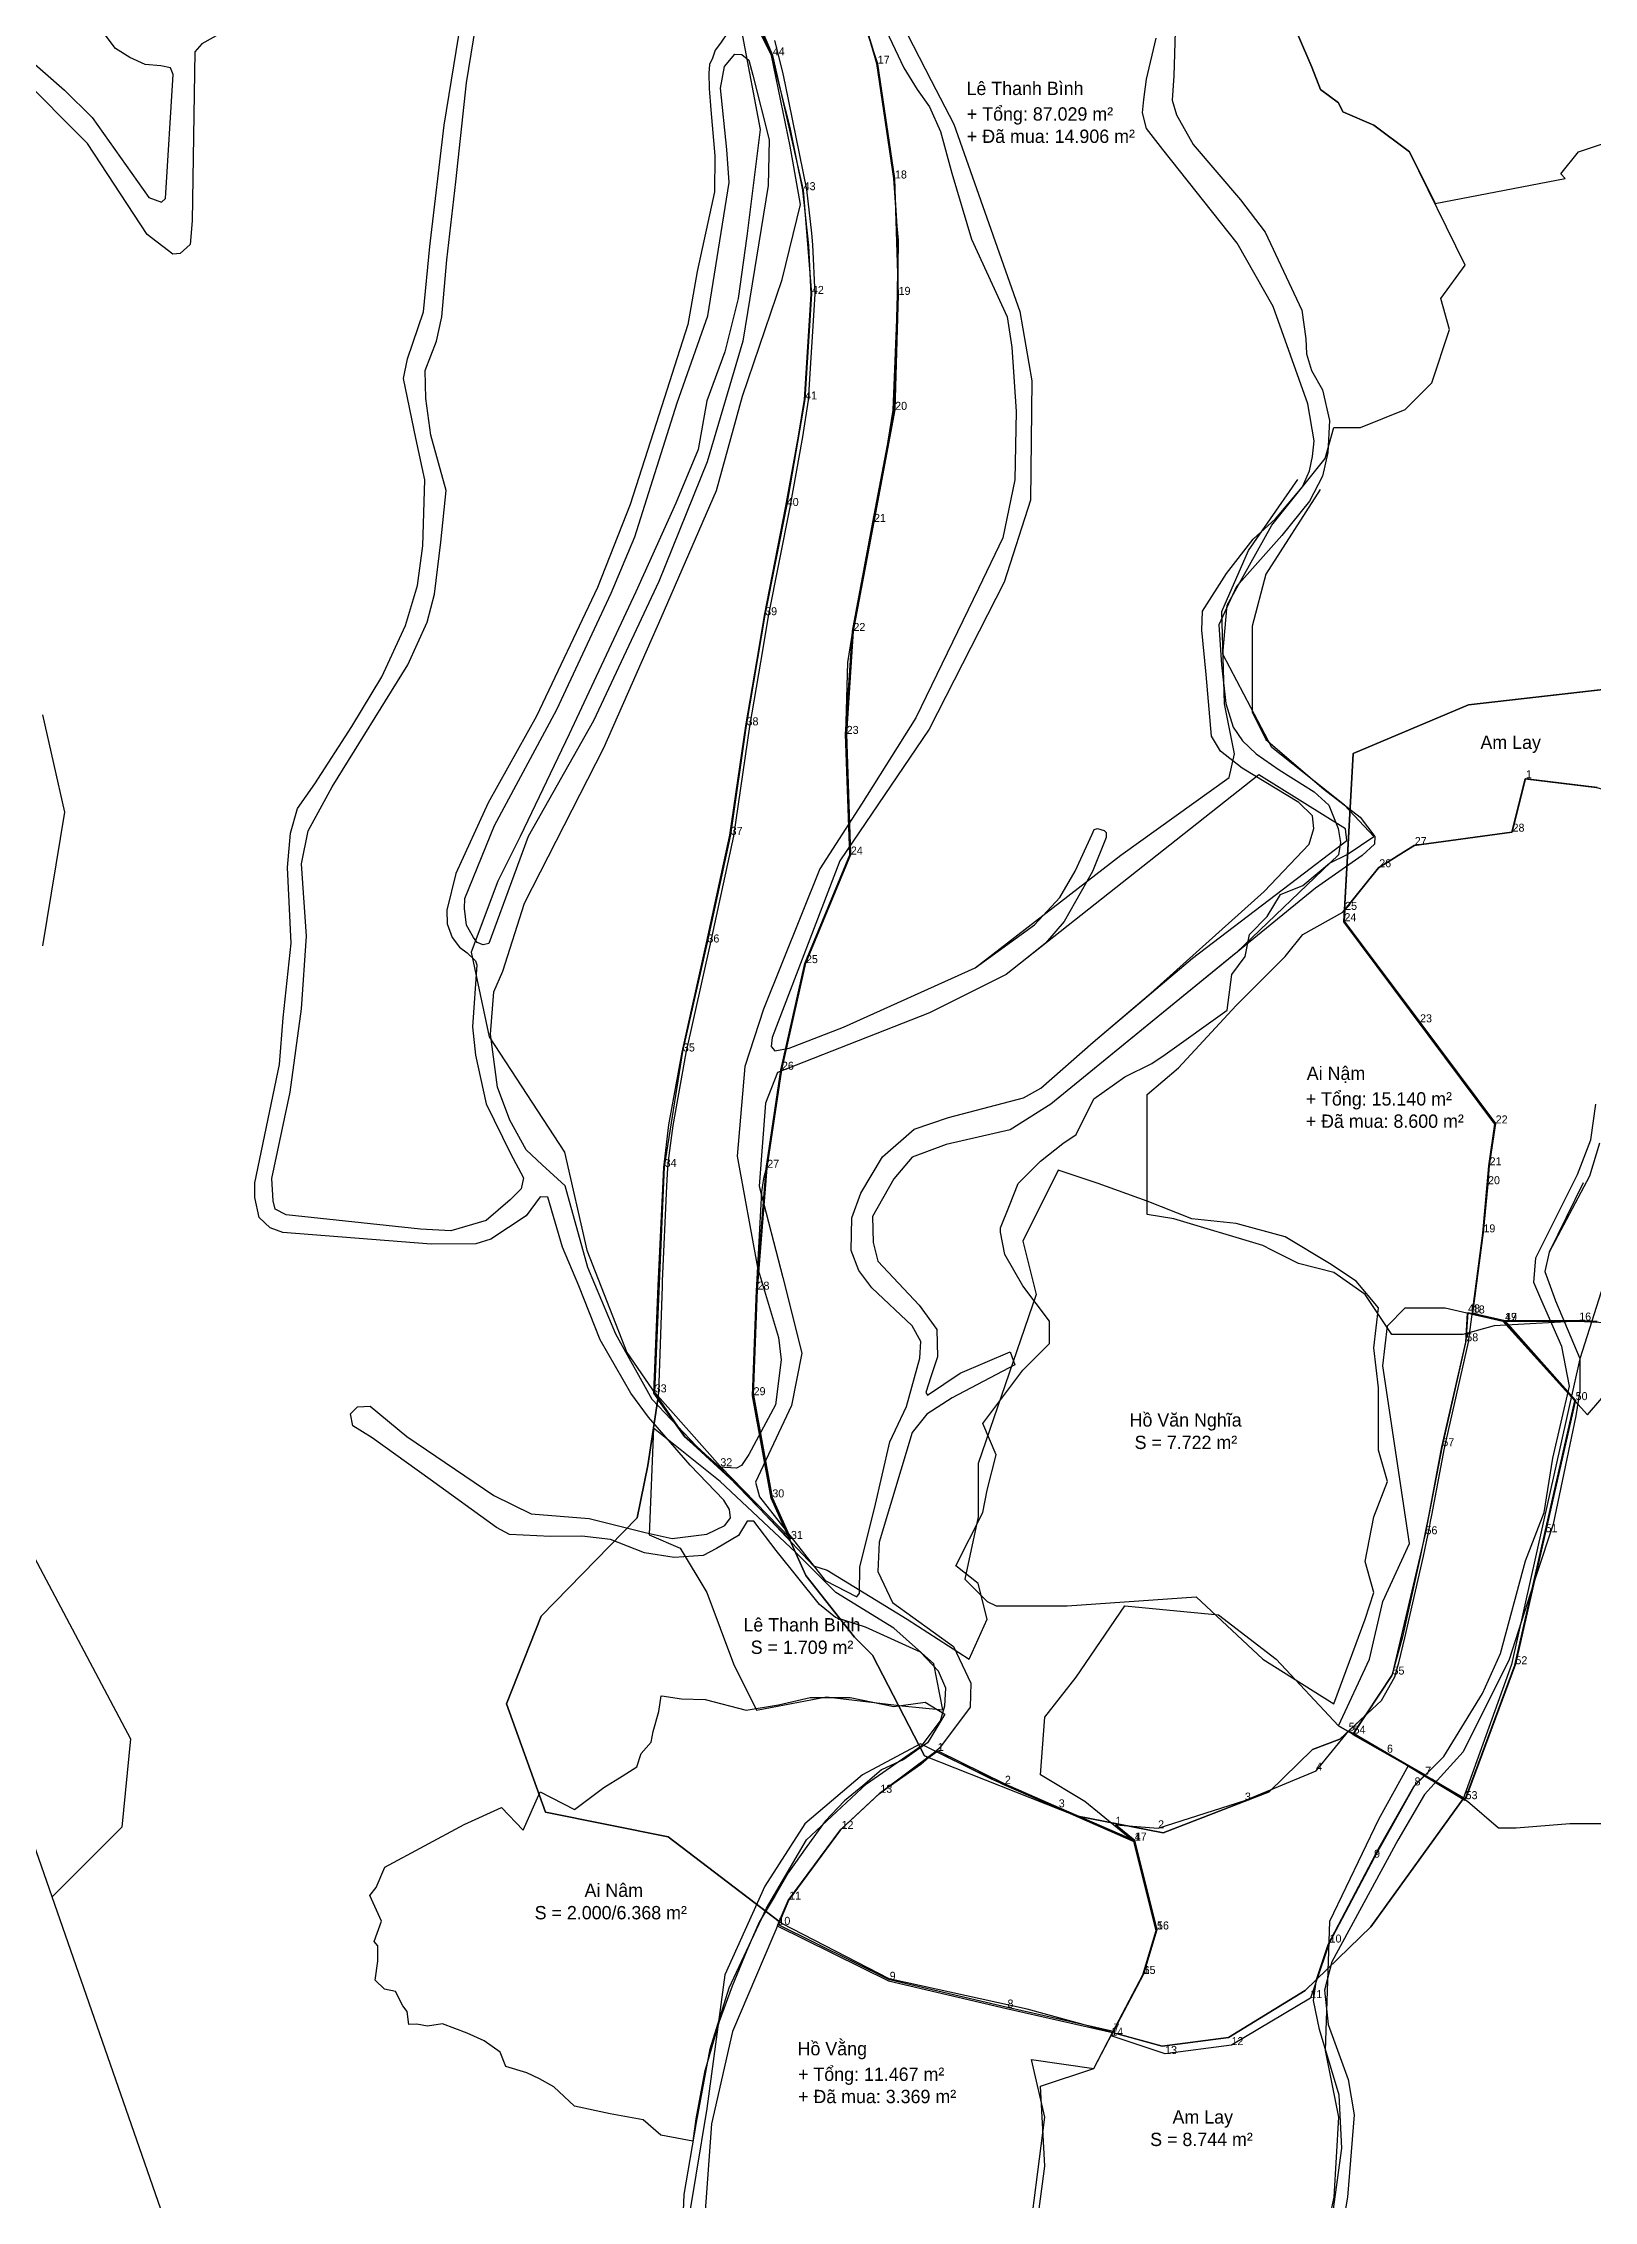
# Model space of a CAD drawing. Extents: x 552101 to 560756, y 1825061 to 1833835.
# Drawn here: x 554044.4 to 554393.3, y 1827997.9 to 1828483.4 of the extents above; entities that cross this region are included whole.
import ezdxf

# ---------------------------------------------------------------- set-up
doc = ezdxf.new("R2010")
doc.units = 0
for name, color, linetype in [('07', 7, 'Continuous'), ('2', 7, 'Continuous'), ('5', 7, 'Continuous'), ('bien 10.3.24 hc  theo rai thua', 7, 'Continuous'), ('DUONG DAT', 7, 'Continuous'), ('Level 10', 7, 'Continuous'), ('Level 12', 7, 'Continuous'), ('Level 7', 7, 'Continuous'), ('nha', 7, 'Continuous'), ('Xin bien rung', 7, 'Continuous')]:
    doc.layers.add(name, color=color, linetype=linetype)

# ---------------------------------------------------------------- blocks, each defined once
blk = doc.blocks.new('đường đất')
at = {"layer": 'DUONG DAT'}
for points in [[(140763.88, 464309.56), (140763.98, 464311.9), (140764.67, 464316.02), (140765.46, 464320.23), (140766.54, 464323.72), (140768.67, 464328.27), (140770.97, 464332.17), (140774.38, 464335.37), (140777.57, 464337.58), (140778.62, 464338.96), (140778.86, 464339.82), (140778.91, 464340.83), (140778.5, 464341.8), (140777.47, 464342.88), (140774.34, 464344.32), (140772.61, 464344.87), (140771.71, 464345.61), (140769.22, 464348.7), (140767.96, 464350.36), (140767.57, 464350.37), (140767.07, 464349.54), (140765.83, 464348.8), (140765.06, 464348.4), (140763.4, 464348.3), (140761.71, 464348.56), (140759.76, 464349.32), (140758.12, 464349.51), (140756.33, 464349.49), (140754, 464349.6), (140753.26, 464350), (140749.46, 464352.74), (140746.15, 464355.13), (140745.04, 464355.82), (140744.91, 464356.5), (140745.31, 464356.9), (140746.03, 464356.94), (140748.14, 464355.21), (140753.1, 464351.84), (140755.23, 464350.78), (140758.55, 464350.52), (140761.75, 464349.72), (140763.29, 464349.38), (140765.26, 464349.63), (140766.29, 464350.12), (140766.62, 464350.56), (140766.57, 464351.03), (140766.24, 464351.56), (140764.31, 464353.57), (140761.94, 464356.31), (140760.93, 464357.67), (140759.17, 464360.72), (140757.96, 464363.81), (140757.03, 464366.02), (140756.18, 464368.88), (140755.75, 464368.89), (140754.95, 464367.8), (140752.93, 464366.47), (140752.08, 464366.21), (140749.52, 464366.19), (140741.06, 464366.85), (140740.33, 464367.13), (140739.69, 464367.72), (140739.46, 464368.85), (140739.46, 464369.7), (140740.86, 464376.46), (140741.07, 464379.11), (140741.53, 464383.39), (140741.32, 464387.7), (140741.49, 464389.67), (140741.88, 464391.08), (140742.88, 464392.49), (140745, 464395.76), (140746.7, 464398.6), (140748.06, 464401.52), (140748.74, 464403.82), (140749.05, 464406.08), (140749.16, 464409.85), (140748.64, 464412.22), (140747.95, 464415.63), (140748.18, 464416.75), (140749.08, 464419.44), (140749.45, 464423.17), (140750.26, 464430.1), (140751.24, 464436.06)], [(140737.89, 464435.56), (140736.42, 464434.74), (140736.03, 464434.29), (140735.88, 464424.64), (140735.75, 464423.29), (140735.19, 464422.77), (140734.76, 464422.74), (140733.31, 464423.85), (140729.89, 464429.05), (140725.93, 464433.04)], [(140725.17, 464435.1), (140728.58, 464432.1), (140730.17, 464430.55), (140733.4, 464425.98), (140734.13, 464425.71), (140734.35, 464425.91), (140734.78, 464432.99), (140734.64, 464433.38), (140734.08, 464433.49), (140733.18, 464433.57), (140732.31, 464433.97), (140731.5, 464434.48), (140730.33, 464436.03)], [(140763.88, 464309.56), (140763.98, 464311.9), (140764.67, 464316.02), (140765.46, 464320.23), (140766.54, 464323.72), (140768.67, 464328.27), (140770.97, 464332.17), (140774.38, 464335.37), (140777.57, 464337.58), (140778.62, 464338.96), (140778.86, 464339.82), (140778.91, 464340.83), (140778.5, 464341.8), (140777.47, 464342.88), (140774.34, 464344.32), (140772.61, 464344.87), (140771.71, 464345.61), (140769.22, 464348.7), (140767.96, 464350.36), (140767.57, 464350.37), (140767.07, 464349.54), (140765.83, 464348.8), (140765.06, 464348.4), (140763.4, 464348.3), (140761.71, 464348.56), (140759.76, 464349.32), (140758.12, 464349.51), (140756.33, 464349.49), (140754, 464349.6), (140753.26, 464350), (140749.46, 464352.74), (140746.15, 464355.13), (140745.04, 464355.82), (140744.91, 464356.5), (140745.31, 464356.9), (140746.03, 464356.94), (140748.14, 464355.21), (140753.1, 464351.84), (140755.23, 464350.78), (140758.55, 464350.52), (140761.75, 464349.72), (140763.29, 464349.38), (140765.26, 464349.63), (140766.29, 464350.12), (140766.62, 464350.56), (140766.57, 464351.03), (140766.24, 464351.56), (140764.31, 464353.57), (140761.94, 464356.31), (140760.93, 464357.67), (140759.17, 464360.72), (140757.96, 464363.81), (140757.03, 464366.02), (140756.18, 464368.88), (140755.75, 464368.89), (140754.95, 464367.8), (140752.93, 464366.47), (140752.08, 464366.21), (140749.52, 464366.19), (140741.06, 464366.85), (140740.33, 464367.13), (140739.69, 464367.72), (140739.46, 464368.85), (140739.46, 464369.7), (140740.86, 464376.46), (140741.07, 464379.11), (140741.53, 464383.39), (140741.32, 464387.7), (140741.49, 464389.67), (140741.88, 464391.08), (140742.88, 464392.49), (140745, 464395.76), (140746.7, 464398.6), (140748.06, 464401.52), (140748.74, 464403.82), (140749.05, 464406.08), (140749.16, 464409.85), (140748.64, 464412.22), (140747.95, 464415.63), (140748.18, 464416.75), (140749.08, 464419.44), (140749.45, 464423.17), (140750.26, 464430.1), (140751.24, 464436.06)], [(140737.89, 464435.56), (140736.42, 464434.74), (140736.03, 464434.29), (140735.88, 464424.64), (140735.75, 464423.29), (140735.19, 464422.77), (140734.76, 464422.74), (140733.31, 464423.85), (140729.89, 464429.05), (140725.93, 464433.04)], [(140725.17, 464435.1), (140728.58, 464432.1), (140730.17, 464430.55), (140733.4, 464425.98), (140734.13, 464425.71), (140734.35, 464425.91), (140734.78, 464432.99), (140734.64, 464433.38), (140734.08, 464433.49), (140733.18, 464433.57), (140732.31, 464433.97), (140731.5, 464434.48), (140730.33, 464436.03)], [(140792.02, 464435.46), (140791.95, 464432.93), (140791.85, 464431.53), (140792.1, 464430.7), (140793.05, 464429), (140795.75, 464425.84), (140797.15, 464424), (140799.25, 464419.54), (140799.49, 464417.9), (140799.51, 464417.05), (140799.81, 464416.09), (140800.43, 464414.99), (140800.84, 464413.24), (140800.74, 464411.4), (140800.43, 464410.05), (140799.69, 464408.62), (140798.11, 464406.67), (140795.52, 464403.75), (140794.52, 464401.57), (140794.66, 464399.27), (140794.91, 464397.07), (140795.34, 464395.72), (140795.87, 464394.93), (140796.65, 464394.19), (140797.96, 464393.28), (140799.95, 464392.03), (140800.8, 464391.27), (140801.32, 464389.94), (140801.46, 464389.13), (140801.34, 464388.42), (140795.5, 464382.83), (140784.91, 464374.19), (140782.6, 464372.72), (140778.93, 464371.89), (140776.99, 464371.15), (140775.94, 464369.92), (140774.74, 464367.77), (140774.76, 464366.29), (140775.04, 464365.21), (140777.4, 464362.71), (140778.4, 464361.31), (140778.44, 464359.75), (140778.07, 464358.61), (140777.77, 464357.71), (140777.88, 464357.56), (140779.74, 464358.82), (140782.6, 464360.03), (140782.86, 464359.3), (140779.29, 464357.41), (140777.83, 464356.48), (140776.99, 464355.44), (140775.11, 464349.17), (140775.03, 464347.49), (140775.88, 464345.73), (140779.36, 464343.2), (140780.34, 464341.12), (140780.3, 464339.75), (140778.56, 464337.41), (140777.49, 464336.47), (140775.12, 464334.8), (140772.9, 464332.73), (140769.91, 464328.69), (140766.73, 464321.21), (140765.54, 464315.95), (140764.99, 464308.35)], [(140800.76, 464308.84), (140801.54, 464314.55), (140801.38, 464317.58), (140800.27, 464321.33), (140799.92, 464322.99), (140800.09, 464324.19), (140800.76, 464326.18), (140803.67, 464331.73), (140805.65, 464335.22), (140807.36, 464336.93), (140809.58, 464340.53), (140810.6, 464342.81), (140812.02, 464348.1), (140813.09, 464350.86), (140813.58, 464353.96), (140814.54, 464358.08), (140814.1, 464360.35), (140812.91, 464363.06), (140812.51, 464364), (140812.61, 464365.4), (140814.99, 464370.17), (140815.76, 464372.15), (140816.05, 464374.19)], [(140790.63, 464380.52), (140797.11, 464386.34), (140799.67, 464389.03), (140799.93, 464389.93), (140799.86, 464390.66), (140799.09, 464391.42), (140795.84, 464393.38), (140794.61, 464394.34), (140794.09, 464395.21), (140793.78, 464398.73), (140793.54, 464401.26), (140793.57, 464402.34), (140794.95, 464404.5), (140796.48, 464406.46), (140797.74, 464407.61), (140799.29, 464409.45), (140799.7, 464410.36), (140799.87, 464411.17), (140799.95, 464412.08), (140799.59, 464414.19), (140797.61, 464419.74), (140795.55, 464423.37), (140791.31, 464428.71), (140790.39, 464429.91), (140790.16, 464430.8), (140790.23, 464431.57), (140790.38, 464432.73), (140790.93, 464435.08)], [(140775.7, 464437.3), (140778.08, 464432.65), (140779.38, 464430.16), (140783.14, 464419.47), (140783.83, 464415.51), (140783.75, 464408.68), (140782.26, 464404.01), (140777.96, 464395.61), (140772.86, 464388.09), (140769, 464378), (140768.95, 464377.47), (140769.15, 464377.24), (140769.98, 464377.39), (140773.08, 464378.58), (140780.6, 464381.97), (140783.98, 464384.43), (140785.44, 464385.99), (140786.31, 464387.49), (140787.28, 464389.6), (140787.39, 464389.88), (140787.58, 464389.93), (140787.96, 464389.81), (140788.08, 464389.7), (140788.07, 464389.42), (140787.3, 464387.47), (140785.67, 464384.61), (140784.61, 464383.38), (140783.54, 464382.53), (140782.36, 464381.6), (140777.99, 464379.41), (140769.3, 464375.99), (140768.62, 464374.25), (140768.25, 464369.51), (140769.6, 464364.29), (140770.7, 464359.96), (140770.1, 464356.97), (140768.05, 464352.6), (140768.28, 464351.76), (140772.03, 464346.98), (140773.83, 464346.05), (140773.98, 464346.25), (140774.01, 464347.75), (140774.84, 464351.09), (140775.73, 464354.89), (140776.67, 464356.92), (140777.43, 464359.68), (140777.49, 464360.62), (140777, 464361.52), (140774.69, 464363.69), (140773.95, 464364.69), (140773.51, 464365.82), (140773.55, 464367.7), (140774.06, 464369.11), (140775.31, 464371.17), (140777.11, 464372.76), (140779.08, 464373.43), (140783.35, 464374.54), (140784.35, 464375.1), (140787.34, 464377.72), (140787.34, 464377.72), (140790.63, 464380.52)], [(140775.7, 464437.3), (140778.08, 464432.65), (140779.38, 464430.16), (140783.14, 464419.47), (140783.83, 464415.51), (140783.75, 464408.68), (140782.26, 464404.01), (140777.96, 464395.61), (140772.86, 464388.09), (140769, 464378), (140768.95, 464377.47), (140769.15, 464377.24), (140769.98, 464377.39), (140773.08, 464378.58), (140780.6, 464381.97), (140788.91, 464388.41), (140795.1, 464392.84), (140795.4, 464394.2), (140794.84, 464397.06), (140794.68, 464402.32), (140796.21, 464405.81), (140799.02, 464409.86)], [(140774.69, 464437.24), (140776.52, 464433.38), (140777.29, 464432.14), (140777.99, 464431.15), (140778.61, 464429.75), (140779.26, 464427.37), (140780.38, 464423.6), (140782.43, 464419.16), (140782.69, 464417.42), (140782.93, 464413.74), (140782.86, 464409.85), (140782.17, 464406.54), (140780.78, 464403.64), (140777.2, 464396.25), (140774.1, 464391.32), (140771.73, 464387.63), (140768.51, 464379.62), (140767.43, 464376.33), (140767.01, 464371.22), (140768.16, 464364.85), (140769.36, 464360.85), (140769.51, 464359.58), (140769.2, 464357.02), (140767.66, 464354.18), (140767.24, 464353.55), (140766.96, 464353.4), (140765.97, 464353.46), (140764.67, 464354.66), (140762.14, 464357.32), (140760.07, 464361.05), (140758.47, 464364.85), (140757.18, 464369.53), (140755.87, 464370.72), (140754.95, 464371.58), (140754.02, 464373.28), (140753.31, 464375.16), (140752.92, 464378.19), (140753.1, 464380.6), (140753.61, 464381.79), (140754.86, 464385.67), (140759.38, 464394.54), (140762.66, 464401.96), (140765.82, 464409.23), (140767.31, 464414.62), (140769.57, 464421.29), (140770.62, 464425.57), (140770.02, 464428.9), (140768.97, 464434.09), (140767.13, 464437.77)], [(140774.69, 464437.24), (140776.52, 464433.38), (140777.29, 464432.14), (140777.99, 464431.15), (140778.61, 464429.75), (140779.26, 464427.37), (140780.38, 464423.6), (140782.43, 464419.16), (140782.69, 464417.42), (140782.93, 464413.74), (140782.86, 464409.85), (140782.17, 464406.54), (140780.78, 464403.64), (140777.2, 464396.25), (140774.1, 464391.32), (140771.73, 464387.63), (140768.51, 464379.62), (140767.43, 464376.33), (140767.01, 464371.22), (140768.16, 464364.85), (140769.36, 464360.85), (140769.51, 464359.58), (140769.2, 464357.02), (140767.66, 464354.18), (140767.24, 464353.55), (140766.96, 464353.4), (140765.97, 464353.46), (140764.67, 464354.66), (140762.14, 464357.32), (140760.07, 464361.05), (140758.47, 464364.85), (140757.18, 464369.53), (140755.87, 464370.72), (140754.95, 464371.58), (140754.02, 464373.28), (140753.31, 464375.16), (140752.92, 464378.19), (140753.1, 464380.6), (140753.61, 464381.79), (140754.86, 464385.67), (140759.38, 464394.54), (140762.66, 464401.96), (140765.82, 464409.23), (140767.31, 464414.62), (140769.57, 464421.29), (140770.62, 464425.57), (140770.02, 464428.9), (140768.97, 464434.09), (140767.13, 464437.77)], [(140766.49, 464435.44), (140766.04, 464434.78), (140765.75, 464434.38), (140765.59, 464433.93), (140765.43, 464433.57), (140765.39, 464433.07), (140765.41, 464432.19), (140765.5, 464430.98), (140765.72, 464428.35), (140765.7, 464426.3), (140764.71, 464421.74), (140764.19, 464418.72), (140762.38, 464413.07), (140760.89, 464408.44), (140759.02, 464403.7), (140755.54, 464396.35), (140752.77, 464391.4), (140750.94, 464387.36), (140750.42, 464385.26), (140750.42, 464385.26), (140750.44, 464384.48), (140750.73, 464383.7), (140751.14, 464383.15), (140751.58, 464382.83), (140752.05, 464382.38), (140752.13, 464382.14), (140751.88, 464378.6), (140752.06, 464376.98), (140752.67, 464374.21), (140754.06, 464371.36), (140754.79, 464369.97), (140754.67, 464369.34), (140754.04, 464368.72), (140752.66, 464367.54), (140750.64, 464366.95), (140748.92, 464367.05), (140741.24, 464367.86), (140740.62, 464368.19), (140740.49, 464368.66), (140740.43, 464369.94), (140741.47, 464374.88), (140742.11, 464379.63), (140742.4, 464383.78), (140742.11, 464387.91), (140742.5, 464389.8), (140743.87, 464392.32), (140748.19, 464399.28), (140749.3, 464401.71), (140749.71, 464403.31), (140750.08, 464406.29), (140750.38, 464409.24), (140749.5, 464412.39), (140749.21, 464414.49), (140749.19, 464416.1), (140749.83, 464417.76), (140750.14, 464419.16), (140750.42, 464422.41), (140750.93, 464426.86), (140751.54, 464432.53), (140752.21, 464436.61)], [(140766.49, 464435.44), (140766.04, 464434.78), (140765.75, 464434.38), (140765.59, 464433.93), (140765.43, 464433.57), (140765.39, 464433.07), (140765.41, 464432.19), (140765.5, 464430.98), (140765.72, 464428.35), (140765.7, 464426.3), (140764.71, 464421.74), (140764.19, 464418.72), (140762.38, 464413.07), (140760.89, 464408.44), (140759.02, 464403.7), (140755.54, 464396.35), (140752.77, 464391.4), (140750.94, 464387.36), (140750.42, 464385.26), (140750.42, 464385.26), (140750.44, 464384.48), (140750.73, 464383.7), (140751.14, 464383.15), (140751.58, 464382.83), (140752.05, 464382.38), (140752.13, 464382.14), (140751.88, 464378.6), (140752.06, 464376.98), (140752.67, 464374.21), (140754.06, 464371.36), (140754.79, 464369.97), (140754.67, 464369.34), (140754.04, 464368.72), (140752.66, 464367.54), (140750.64, 464366.95), (140748.92, 464367.05), (140741.24, 464367.86), (140740.62, 464368.19), (140740.49, 464368.66), (140740.43, 464369.94), (140741.47, 464374.88), (140742.11, 464379.63), (140742.4, 464383.78), (140742.11, 464387.91), (140742.5, 464389.8), (140743.87, 464392.32), (140748.19, 464399.28), (140749.3, 464401.71), (140749.71, 464403.31), (140750.08, 464406.29), (140750.38, 464409.24), (140749.5, 464412.39), (140749.21, 464414.49), (140749.19, 464416.1), (140749.83, 464417.76), (140750.14, 464419.16), (140750.42, 464422.41), (140750.93, 464426.86), (140751.54, 464432.53), (140752.21, 464436.61)], [(140800.3, 464409.3), (140797.19, 464404.45), (140796.42, 464401.49), (140796.42, 464396.6), (140797.19, 464395.01), (140800.51, 464392.17), (140802.58, 464390.58), (140803.43, 464389.47), (140803.4, 464389.03), (140802.7, 464388.38), (140800.04, 464386.53), (140784.91, 464374.19), (140782.6, 464372.72), (140778.93, 464371.89), (140776.99, 464371.15), (140775.94, 464369.92), (140774.74, 464367.77), (140774.76, 464366.29), (140775.04, 464365.21), (140777.4, 464362.71), (140778.4, 464361.31), (140778.44, 464359.75), (140778.07, 464358.61), (140777.77, 464357.71), (140777.88, 464357.56), (140779.74, 464358.82), (140782.6, 464360.03), (140782.86, 464359.3), (140779.29, 464357.41), (140777.83, 464356.48), (140776.99, 464355.44), (140775.11, 464349.17), (140775.03, 464347.49), (140775.88, 464345.73), (140779.36, 464343.2), (140780.34, 464341.12), (140780.3, 464339.75), (140778.56, 464337.41), (140777.49, 464336.47), (140775.12, 464334.8), (140772.9, 464332.73), (140769.91, 464328.69), (140766.73, 464321.21), (140765.54, 464315.95), (140764.99, 464308.35)], [(140800.76, 464308.84), (140801.54, 464314.55), (140801.38, 464317.58), (140800.27, 464321.33), (140799.92, 464322.99), (140800.09, 464324.19), (140800.76, 464326.18), (140803.67, 464331.73), (140805.65, 464335.22), (140807.36, 464336.93), (140809.58, 464340.53), (140810.6, 464342.81), (140812.02, 464348.1), (140813.09, 464350.86), (140813.58, 464353.96), (140814.54, 464358.08), (140814.1, 464360.35), (140812.91, 464363.06), (140812.51, 464364), (140812.61, 464365.4), (140814.99, 464370.17)], [(140816.25, 464371.96), (140815.68, 464370.07), (140813.38, 464365.73), (140813.13, 464364.63), (140813.75, 464362.95), (140815.13, 464359.65), (140815.13, 464357.81), (140814.91, 464356.38), (140813.6, 464350.2), (140812.65, 464347.32), (140811.09, 464342.47), (140808.47, 464337.2), (140806.26, 464334.75), (140804.74, 464332.14), (140800.97, 464325.2), (140800.54, 464323.58), (140800.75, 464321.62), (140801.9, 464318.47), (140802.25, 464316.45), (140801.87, 464311.75), (140800.73, 464305.27)], [(140815.33, 464369.7), (140813.38, 464365.73), (140813.13, 464364.63), (140813.75, 464362.95), (140815.13, 464359.65), (140815.13, 464357.81), (140814.91, 464356.38), (140813.6, 464350.2), (140812.65, 464347.32), (140811.09, 464342.47), (140808.47, 464337.2), (140806.26, 464334.75), (140804.74, 464332.14), (140800.97, 464325.2), (140800.54, 464323.58), (140800.75, 464321.62), (140801.9, 464318.47), (140802.25, 464316.45), (140801.87, 464311.75), (140800.73, 464305.27)]]:
    blk.add_lwpolyline(points, dxfattribs=at)
for points in [[(140751.45, 464385.93), (140753.15, 464390.11), (140756.7, 464396.73), (140759.8, 464403.38), (140761.15, 464406.59), (140763.57, 464414.25), (140765.32, 464419.22), (140766.54, 464426.83), (140766.42, 464428.72), (140766.04, 464432.22), (140766.28, 464433.46), (140766.86, 464434.16), (140767.26, 464434.14), (140767.66, 464433.82), (140767.9, 464432.96), (140768.83, 464429.26), (140768.77, 464426.65), (140767.33, 464417.77), (140765.28, 464410.88), (140762.52, 464404.03), (140758.8, 464396.08), (140755.07, 464389.47), (140753.77, 464385.95), (140752.81, 464383.36), (140752.5, 464383.29), (140752.16, 464383.41), (140751.95, 464383.71), (140751.55, 464384.41), (140751.43, 464385.37)], [(140751.45, 464385.93), (140753.15, 464390.11), (140756.7, 464396.73), (140759.8, 464403.38), (140761.15, 464406.59), (140763.57, 464414.25), (140765.32, 464419.22), (140766.54, 464426.83), (140766.42, 464428.72), (140766.04, 464432.22), (140766.28, 464433.46), (140766.86, 464434.16), (140767.26, 464434.14), (140767.66, 464433.82), (140767.9, 464432.96), (140768.83, 464429.26), (140768.77, 464426.65), (140767.33, 464417.77), (140765.28, 464410.88), (140762.52, 464404.03), (140758.8, 464396.08), (140755.07, 464389.47), (140753.77, 464385.95), (140752.81, 464383.36), (140752.5, 464383.29), (140752.16, 464383.41), (140751.95, 464383.71), (140751.55, 464384.41), (140751.43, 464385.37)], [(140796.79, 464392.99), (140783.54, 464382.53), (140782.36, 464381.6), (140777.99, 464379.41), (140769.3, 464375.99), (140768.62, 464374.25), (140768.25, 464369.51), (140769.6, 464364.29), (140770.7, 464359.96), (140770.1, 464356.97), (140768.05, 464352.6), (140768.28, 464351.76), (140772.03, 464346.98), (140773.83, 464346.05), (140773.98, 464346.25), (140774.01, 464347.75), (140774.84, 464351.09), (140775.73, 464354.89), (140776.67, 464356.92), (140777.43, 464359.68), (140777.49, 464360.62), (140777, 464361.52), (140774.69, 464363.69), (140773.95, 464364.69), (140773.51, 464365.82), (140773.55, 464367.7), (140774.06, 464369.11), (140775.31, 464371.17), (140777.11, 464372.76), (140779.08, 464373.43), (140783.35, 464374.54), (140784.35, 464375.1), (140787.34, 464377.72), (140787.34, 464377.72), (140793, 464382.53), (140799.73, 464387.65), (140801.82, 464389.25), (140801.74, 464389.92)]]:
    blk.add_lwpolyline(points, close=True, dxfattribs=at)

msp = doc.modelspace()

# ---------------------------------------------------------------- linework, layer by layer
at = {"layer": '07'}
for points in [[(554201.75, 1828485.01), (554205.75, 1828464), (554202.75, 1828439.98), (554200.74, 1828425.97), (554197.74, 1828413.97), (554193.74, 1828402.96), (554191.74, 1828391.96), (554186.74, 1828379.95), (554177.73, 1828359.94), (554162.72, 1828327.92), (554151.72, 1828304.91), (554146.71, 1828294.9), (554140.71, 1828278.89), (554144.71, 1828259.88), (554161.72, 1828233.87), (554166.73, 1828211.85), (554175.73, 1828188.84), (554188.74, 1828169.83), (554200.74, 1828158.82), (554217.75, 1828140.81), (554220.76, 1828139.81), (554238.77, 1828128.81), (554252.77, 1828119.8), (554256.78, 1828128.81), (554254.77, 1828136.81), (554249.77, 1828140.81), (554255.78, 1828152.82), (554256.78, 1828157.82), (554258.78, 1828165.83), (554255.78, 1828172.83), (554264.78, 1828184.84), (554270.78, 1828190.84), (554270.78, 1828195.85), (554264.78, 1828203.85), (554260.78, 1828210.85), (554259.78, 1828215.86), (554259.78, 1828216.86), (554261.78, 1828221.86), (554263.78, 1828226.86), (554268.78, 1828231.87), (554268.78, 1828231.87), (554273.79, 1828235.87), (554276.79, 1828237.87), (554280.79, 1828245.87), (554287.79, 1828250.88), (554293.8, 1828253.88), (554296.8, 1828255.88), (554310.81, 1828265.88), (554311.81, 1828273.89), (554314.81, 1828277.89), (554315.81, 1828282.89), (554319.81, 1828286.9), (554322.81, 1828291.9), (554327.82, 1828293.9), (554333.82, 1828298.9), (554337.82, 1828300.9), (554343.82, 1828304.91), (554337.17, 1828311.98), (554320.81, 1828324.92), (554320.81, 1828324.92), (554309.81, 1828345.93), (554310.81, 1828356.94), (554320.81, 1828374.95), (554332.82, 1828389.95), (554334.82, 1828396.96), (554340.82, 1828396.96), (554350.83, 1828400.96), (554356.83, 1828406.96), (554360.83, 1828418.97), (554358.83, 1828425.97), (554364.34, 1828433.48), (554364.34, 1828433.48), (554351.83, 1828458.99), (554343.82, 1828465), (554336.82, 1828468), (554335.82, 1828470), (554331.82, 1828473), (554329.82, 1828478), (554326.82, 1828485.01)], [(554326.82, 1828485.01), (554329.82, 1828478), (554331.82, 1828473), (554335.82, 1828470), (554336.82, 1828468), (554343.82, 1828465), (554351.83, 1828458.99), (554357.55, 1828447.32), (554386.85, 1828452.99), (554385.85, 1828453.99), (554389.85, 1828458.99), (554398.86, 1828461.99)], [(554405.86, 1828194.85), (554389.85, 1828195.85), (554370.84, 1828194.85), (554363.84, 1828192.84), (554353.83, 1828192.84), (554347.83, 1828192.84), (554341.82, 1828201.85), (554334.82, 1828206.85), (554326.82, 1828208.85), (554320.81, 1828211.85), (554318.81, 1828212.86), (554298.8, 1828218.86), (554292.8, 1828219.86), (554292.8, 1828246.87), (554299.8, 1828252.88), (554312.81, 1828266.89), (554323.81, 1828277.89), (554327.82, 1828282.89), (554336.82, 1828287.9), (554344.83, 1828297.9), (554352.83, 1828302.91), (554374.84, 1828305.91), (554377.84, 1828317.91), (554393.85, 1828315.91)], [(554395.85, 1828082.78), (554387.85, 1828082.78), (554375.84, 1828081.78), (554371.84, 1828081.78), (554364.84, 1828087.79), (554356.83, 1828092.79), (554335.82, 1828104.79), (554342.82, 1828119.8), (554345.83, 1828132.81), (554351.83, 1828145.82), (554351.83, 1828145.82), (554345.83, 1828185.84), (554346.83, 1828194.85), (554350.83, 1828198.85), (554359.83, 1828198.85), (554372.84, 1828195.85), (554391.85, 1828174.83), (554404.86, 1828189.84)], [(554265.78, 1827975.72), (554269.78, 1828005.74), (554268.78, 1828023.75), (554280.79, 1828027.75), (554291.8, 1828048.76), (554294.8, 1828058.77), (554294.8, 1828058.77), (554289.79, 1828078.78), (554278.79, 1828087.79), (554268.78, 1828093.79), (554269.78, 1828106.8), (554276.79, 1828115.8), (554287.79, 1828131.81), (554308.81, 1828129.81), (554321.81, 1828119.8), (554335.82, 1828104.79), (554351.52, 1828095.82), (554344.83, 1828083.78), (554333.82, 1828060.77), (554332.82, 1828031.75), (554335.82, 1828016.75), (554334.82, 1827998.74), (554329.82, 1827975.72)], [(554183.56, 1828111.57), (554188.02, 1828110.89), (554193.33, 1828110.78), (554202.56, 1828108.36), (554209.84, 1828109.51), (554216.98, 1828111.2), (554225.97, 1828111.22), (554235.82, 1828109.18), (554242.8, 1828110.16), (554247.25, 1828107.42), (554247.25, 1828107.42), (554243.85, 1828101.8), (554243.39, 1828101.03), (554242.15, 1828100.14), (554238.01, 1828097.26), (554233.05, 1828094.89), (554228.84, 1828091.35), (554224.71, 1828087.98), (554220.34, 1828083.35), (554216.23, 1828077.67), (554211.99, 1828071.71), (554209.1, 1828066.68), (554205.46, 1828060.65), (554202.71, 1828054.28), (554199.45, 1828046.22), (554196.47, 1828038.28), (554193.18, 1828026.9), (554191.26, 1828016.41), (554190.6, 1828011.4), (554183.36, 1828012.74), (554179.36, 1828016.14), (554171.98, 1828017.5), (554163.92, 1828019.21), (554159.3, 1828023.57), (554156.1, 1828025.37), (554153.25, 1828026.78), (554148.51, 1828028.14), (554147.18, 1828031.4), (554143.64, 1828033.93), (554139.79, 1828035.65), (554134.23, 1828037.8), (554130.9, 1828037.24), (554128.43, 1828037.69), (554126.69, 1828037.62), (554126.26, 1828040.55), (554125.34, 1828041.79), (554123.69, 1828045.05), (554121.16, 1828045.56), (554119.07, 1828047.62), (554119.72, 1828051.85), (554119.72, 1828055.34), (554118.86, 1828056.33), (554120.55, 1828060.9), (554117.91, 1828066.62), (554119.28, 1828068.43), (554121.25, 1828073.05), (554139.11, 1828082.59), (554147.48, 1828086.47), (554152.39, 1828081.35), (554156.23, 1828089.98), (554163.95, 1828086.03), (554170.57, 1828090.98), (554174.68, 1828093.47), (554177.98, 1828095.61), (554178.93, 1828098.63), (554181.16, 1828101.14), (554181.66, 1828103.58), (554182.89, 1828108.07), (554183.43, 1828111.59)]]:
    msp.add_lwpolyline(points, dxfattribs=at)
for points in [[(554258.78, 1828131.81), (554274.79, 1828131.81), (554303.8, 1828133.81), (554318.81, 1828119.8), (554334.82, 1828109.8), (554341.82, 1828128.81), (554343.82, 1828134.81), (554341.82, 1828141.82), (554343.82, 1828151.82), (554346.83, 1828159.83), (554344.83, 1828166.83), (554344.83, 1828180.84), (554343.82, 1828189.84), (554344.83, 1828198.85), (554339.82, 1828204.85), (554333.82, 1828208.85), (554323.81, 1828214.86), (554312.81, 1828217.86), (554302.8, 1828218.86), (554292.8, 1828222.86), (554281.79, 1828226.86), (554272.79, 1828229.86), (554264.78, 1828213.86), (554267.78, 1828201.85), (554254.77, 1828163.83), (554254.77, 1828151.82), (554251.77, 1828137.81), (554256.78, 1828132.81)], [(554246.79, 1828108.45), (554244.77, 1828118.8), (554235.76, 1828126.81), (554222.76, 1828134.81), (554213.75, 1828143.82), (554196.74, 1828159.83), (554181.73, 1828171.83), (554180.73, 1828147.82), (554187.74, 1828144.82), (554193.74, 1828134.81), (554199.74, 1828118.8), (554204.9, 1828108.31), (554220.63, 1828111.31), (554237.64, 1828109.31)], [(554241.77, 1828100.79), (554228.76, 1828093.79), (554215.75, 1828082.78), (554206.75, 1828068.77), (554197.74, 1828048.76), (554193.74, 1828018.75), (554188.74, 1827988.73), (554199.74, 1827950.71), (554216.75, 1827939.7), (554234.76, 1827942.7), (554248.77, 1827944.71), (554263.78, 1827945.71), (554263.78, 1827968.72), (554265.78, 1827985.73), (554269.78, 1828016.75), (554266.78, 1828029.75), (554280.79, 1828027.75), (554285, 1828035.79), (554291.8, 1828048.76), (554294.8, 1828058.77), (554289.79, 1828078.78), (554257.78, 1828092.79), (554241.77, 1828100.79)]]:
    msp.add_lwpolyline(points, close=True, dxfattribs=at)
at = {"layer": '2'}
for points in [[(554044.23, 1828332.29), (554049.19, 1828310.42), (554044.25, 1828280.3)], [(554041.79, 1828143.89), (554064.02, 1828101.92), (554062.06, 1828081.99), (554046.33, 1828066.28)]]:
    msp.add_lwpolyline(points, dxfattribs=at)
at = {"layer": '5'}
for points in [[(554201.98, 1828495.62), (554208.29, 1828480.66), (554212.37, 1828464.47), (554215.26, 1828450.33), (554216.57, 1828437.93), (554217.11, 1828426.97), (554215.59, 1828403.22), (554214.29, 1828394.98), (554211.45, 1828379.23), (554206.59, 1828354.64), (554205.39, 1828347.38), (554202.4, 1828329.84), (554198.82, 1828305.2), (554193.59, 1828280.96), (554188.07, 1828256.43), (554185.12, 1828240.04), (554183.95, 1828230.44), (554182.71, 1828203.8), (554182.71, 1828203.8), (554181.72, 1828179.69), (554188.67, 1828169.93), (554196.49, 1828163.06), (554205.13, 1828154.18), (554205.13, 1828154.18), (554205.13, 1828154.18), (554212.39, 1828146.69), (554208.2, 1828156.04), (554203.99, 1828179.04), (554204.87, 1828202.81), (554204.87, 1828202.81), (554207.06, 1828230.24), (554207.06, 1828230.24), (554207.06, 1828230.24), (554207.06, 1828230.24), (554210.37, 1828252.31), (554215.78, 1828276.32), (554225.88, 1828300.76), (554224.94, 1828327.92), (554226.46, 1828351.13), (554226.46, 1828351.13), (554231.09, 1828375.65), (554235.85, 1828400.88), (554235.85, 1828400.88), (554236.62, 1828426.77), (554236.8, 1828439.08), (554236.8, 1828439.08), (554235.81, 1828452.96), (554231.94, 1828478.81), (554231.94, 1828478.81), (554227.82, 1828492.94)], [(554393.85, 1828315.91), (554377.84, 1828317.91), (554374.84, 1828305.91), (554352.83, 1828302.91), (554344.83, 1828297.9), (554337.15, 1828288.31), (554337, 1828285.75), (554371.04, 1828240.23), (554369.67, 1828230.79), (554369.32, 1828226.54), (554368.28, 1828215.7), (554365.9, 1828197.45), (554373.15, 1828195.77), (554389.85, 1828195.85), (554393.88, 1828195.66)]]:
    msp.add_lwpolyline(points, dxfattribs=at)
for points in [[(554411.83, 1828339.86), (554365.11, 1828334.52), (554339.15, 1828323.57), (554337.15, 1828288.31), (554344.83, 1828297.9), (554352.83, 1828302.91), (554374.84, 1828305.91), (554377.84, 1828317.91), (554393.85, 1828315.91), (554412.86, 1828310.91), (554430.87, 1828296.9), (554414.86, 1828311.91), (554412.86, 1828326.76)], [(554389.04, 1828177.94), (554373.15, 1828195.77), (554364.82, 1828197.7), (554364.42, 1828191.18), (554359.03, 1828167.57), (554356.16, 1828152.34), (554356.16, 1828152.34), (554356.16, 1828152.34), (554354.32, 1828143.14), (554350.26, 1828124.87), (554347.82, 1828116.15), (554347.82, 1828116.15), (554347.82, 1828116.15), (554339.06, 1828102.88), (554351.21, 1828096), (554364.28, 1828088.11), (554375.48, 1828118.48)], [(554243.45, 1828097.74), (554242.66, 1828098.05), (554230.98, 1828120.74), (554226.91, 1828124.79), (554216, 1828138.64), (554212.39, 1828146.69), (554205.13, 1828154.18), (554196.49, 1828163.06), (554188.67, 1828169.93), (554182.67, 1828178.35), (554180.43, 1828163.4), (554178.04, 1828151.6), (554156.44, 1828129.46), (554148.64, 1828109.8), (554157.38, 1828085.39), (554185.02, 1828079.82), (554209.97, 1828060.76), (554211.99, 1828065.5), (554223.79, 1828081.41), (554232.51, 1828089.55)], [(554343.09, 1828059.63), (554363.85, 1828088.37), (554351.21, 1828096), (554339.06, 1828102.88), (554341.85, 1828107.12), (554336.14, 1828101.85), (554330, 1828099.51), (554320.27, 1828089.94), (554296.35, 1828080.71), (554276.84, 1828084.59), (554273.55, 1828085.89), (554289.79, 1828078.78), (554294.8, 1828058.77), (554291.8, 1828048.76), (554285, 1828035.79), (554296.18, 1828032.72), (554311.11, 1828034.71), (554328.33, 1828045.3)], [(554294.8, 1828058.77), (554289.79, 1828078.78), (554272.68, 1828086.27), (554260.56, 1828091.57), (554245.22, 1828099.07), (554245.22, 1828099.07), (554232.51, 1828089.55), (554223.79, 1828081.41), (554211.99, 1828065.5), (554209.57, 1828059.82), (554209.57, 1828059.82), (554234.61, 1828047.45), (554261.14, 1828041.19), (554285, 1828035.79), (554291.8, 1828048.76)]]:
    msp.add_lwpolyline(points, close=True, dxfattribs=at)
at = {"layer": 'bien 10.3.24 hc  theo rai thua'}
for points in [[(554228.66, 1828489.89), (554230.99, 1828482.27), (554231.92, 1828478.81), (554235.81, 1828452.96), (554236.5, 1828442.24), (554236.8, 1828439.08), (554236.62, 1828426.77), (554235.58, 1828400.88), (554234.04, 1828391.56), (554231.09, 1828375.65), (554226.46, 1828351.13), (554225.33, 1828344.07), (554224.94, 1828327.92), (554225.88, 1828300.76), (554215.78, 1828276.32), (554210.37, 1828252.31), (554208.01, 1828236.25), (554207.04, 1828230.24), (554206.46, 1828227.96), (554205.98, 1828224.94), (554204.92, 1828203.95), (554204.87, 1828202.81), (554203.99, 1828179.04), (554208.2, 1828156.04), (554216, 1828138.64), (554226.91, 1828124.79), (554230.98, 1828120.74), (554242.66, 1828098.05), (554276.84, 1828084.59), (554296.35, 1828080.71), (554320.27, 1828089.94), (554330, 1828099.51), (554336.14, 1828101.85), (554345.53, 1828110.51), (554348.51, 1828115.86), (554349.37, 1828118.76), (554349.43, 1828118.99), (554350.79, 1828124.6), (554354.97, 1828142.99), (554356.3, 1828149.48), (554356.56, 1828150.83), (554356.83, 1828152.23), (554359.68, 1828167.33), (554365.07, 1828191.14), (554368.28, 1828215.7), (554369.32, 1828226.54), (554369.67, 1828230.79), (554371.04, 1828240.23), (554337, 1828285.75), (554339.15, 1828323.57), (554365.11, 1828334.52), (554417.83, 1828340.54)], [(554401.24, 1828222.29), (554390.14, 1828187.43), (554374.74, 1828118.63), (554363.86, 1828088.39), (554343.09, 1828059.63), (554328.33, 1828045.3), (554311.11, 1828034.71), (554296.18, 1828032.72), (554265.77, 1828041.09), (554234.74, 1828047.88), (554210.56, 1828060.31), (554185.02, 1828079.82), (554157.38, 1828085.39), (554148.64, 1828109.8), (554156.44, 1828129.46), (554178.04, 1828151.6), (554180.43, 1828163.4), (554182.89, 1828179.8), (554183.71, 1828203.76), (554183.76, 1828204.96), (554184.72, 1828226.27), (554184.95, 1828230.36), (554185.22, 1828233.15), (554186.11, 1828239.89), (554189.05, 1828256.23), (554194.57, 1828280.74), (554199.81, 1828305.02), (554203.39, 1828329.68), (554206.38, 1828347.21), (554207.58, 1828354.46), (554212.44, 1828379.04), (554215.28, 1828394.81), (554216.59, 1828403.11), (554218.11, 1828426.97), (554217.56, 1828438.01), (554217.31, 1828440.69), (554216.25, 1828450.48), (554211.44, 1828474.06), (554210.81, 1828476.92), (554209.02, 1828484.01)]]:
    msp.add_lwpolyline(points, dxfattribs=at)
at = {"layer": 'Level 10'}
for p, q in [((554232.18, 1828478.8), (554223.73, 1828504.16)), ((554208.55, 1828480.66), (554202.23, 1828495.6)), ((554215.5, 1828450.34), (554208.55, 1828480.66)), ((554236.05, 1828452.97), (554232.18, 1828478.8)), ((554236.86, 1828426.79), (554236.05, 1828452.97)), ((554217.36, 1828427), (554215.5, 1828450.34)), ((554215.84, 1828403.26), (554217.36, 1828427)), ((554236.09, 1828400.92), (554236.86, 1828426.79)), ((554211.7, 1828379.28), (554215.84, 1828403.26)), ((554231.33, 1828375.7), (554236.09, 1828400.92)), ((554206.84, 1828354.7), (554211.7, 1828379.28)), ((554226.7, 1828351.15), (554231.33, 1828375.7)), ((554202.65, 1828329.92), (554206.84, 1828354.7)), ((554225.18, 1828328), (554226.7, 1828351.15)), ((554199.08, 1828305.29), (554202.65, 1828329.92)), ((554226.12, 1828300.86), (554225.18, 1828328)), ((554375, 1828306), (554378, 1828318)), ((554378, 1828318), (554394, 1828316)), ((554193.85, 1828281.07), (554199.08, 1828305.29)), ((554353, 1828303), (554375, 1828306)), ((554216.02, 1828276.43), (554226.12, 1828300.86)), ((554345, 1828298), (554353, 1828303)), ((554337.33, 1828288.41), (554345, 1828298)), ((554337.18, 1828285.86), (554337.33, 1828288.41)), ((554354.19, 1828263.11), (554337.18, 1828285.86)), ((554188.33, 1828256.55), (554193.85, 1828281.07)), ((554210.62, 1828252.43), (554216.02, 1828276.43)), ((554371.2, 1828240.36), (554354.19, 1828263.11)), ((554184.22, 1828230.57), (554188.33, 1828256.55)), ((554207.31, 1828230.37), (554210.62, 1828252.43)), ((554369.83, 1828230.93), (554371.2, 1828240.36)), ((554181.99, 1828179.85), (554184.22, 1828230.57)), ((554205.12, 1828202.96), (554207.31, 1828230.37)), ((554369.48, 1828226.68), (554369.83, 1828230.93)), ((554368.44, 1828215.85), (554369.48, 1828226.68)), ((554366.06, 1828197.6), (554368.44, 1828215.85)), ((554204.24, 1828179.21), (554205.12, 1828202.96)), ((554364.59, 1828191.34), (554364.98, 1828197.85)), ((554364.98, 1828197.85), (554373.31, 1828195.93)), ((554373.31, 1828195.93), (554366.06, 1828197.6)), ((554390, 1828196), (554373.31, 1828195.93)), ((554373.31, 1828195.93), (554389.19, 1828178.1)), ((554394.03, 1828195.81), (554390, 1828196)), ((554359.2, 1828167.74), (554364.59, 1828191.34)), ((554196.75, 1828163.23), (554181.99, 1828179.85)), ((554204.24, 1828179.21), (554208.45, 1828156.22)), ((554389.19, 1828178.1), (554382.42, 1828148.39)), ((554355.41, 1828147.92), (554359.2, 1828167.74)), ((554212.64, 1828146.87), (554196.75, 1828163.23)), ((554208.45, 1828156.22), (554212.64, 1828146.87)), ((554347.99, 1828116.35), (554355.41, 1828147.92)), ((554382.42, 1828148.39), (554375.64, 1828118.68)), ((554339.23, 1828103.08), (554347.99, 1828116.35)), ((554375.64, 1828118.68), (554364.44, 1828088.32)), ((554330.81, 1828094.72), (554338.13, 1828103.73)), ((554338.13, 1828103.73), (554346.74, 1828098.78)), ((554364.44, 1828088.32), (554339.23, 1828103.08)), ((554232.75, 1828089.76), (554245.67, 1828099.17)), ((554245.67, 1828099.17), (554260.78, 1828091.78)), ((554346.74, 1828098.78), (554355.35, 1828093.81)), ((554260.78, 1828091.78), (554272.89, 1828086.48)), ((554314.78, 1828088), (554330.81, 1828094.72)), ((554355.35, 1828093.81), (554352.94, 1828091.41)), ((554224.03, 1828081.62), (554232.75, 1828089.76)), ((554295.25, 1828081.76), (554314.78, 1828088)), ((554352.94, 1828091.41), (554343.84, 1828075.15)), ((554272.89, 1828086.48), (554290, 1828079)), ((554290, 1828079), (554285.66, 1828082.55)), ((554285.66, 1828082.55), (554295.25, 1828081.76)), ((554212.24, 1828065.72), (554224.03, 1828081.62)), ((554295, 1828059), (554290, 1828079)), ((554343.84, 1828075.15), (554333.83, 1828056.06)), ((554209.82, 1828060.05), (554212.24, 1828065.72)), ((554234.85, 1828047.68), (554209.82, 1828060.05)), ((554292, 1828049), (554295, 1828059)), ((554333.83, 1828056.06), (554329.5, 1828043.56)), ((554284.7, 1828035.1), (554292, 1828049)), ((554261.36, 1828041.43), (554234.85, 1828047.68)), ((554329.5, 1828043.56), (554311.76, 1828032.98)), ((554285.21, 1828036.04), (554261.36, 1828041.43)), ((554296.83, 1828030.99), (554284.7, 1828035.1)), ((554311.76, 1828032.98), (554296.83, 1828030.99))]:
    msp.add_line(p, q, dxfattribs=at)
at = {"layer": 'Level 7'}
for p, q in [((554208.55, 1828480.66), (554208.55, 1828480.66)), ((554232.18, 1828478.8), (554232.18, 1828478.8)), ((554236.05, 1828452.97), (554236.05, 1828452.97)), ((554215.5, 1828450.34), (554215.5, 1828450.34)), ((554217.36, 1828427), (554217.36, 1828427)), ((554236.86, 1828426.79), (554236.86, 1828426.79)), ((554215.84, 1828403.26), (554215.84, 1828403.26)), ((554236.09, 1828400.92), (554236.09, 1828400.92)), ((554211.7, 1828379.28), (554211.7, 1828379.28)), ((554231.33, 1828375.7), (554231.33, 1828375.7)), ((554206.84, 1828354.7), (554206.84, 1828354.7)), ((554226.7, 1828351.15), (554226.7, 1828351.15)), ((554202.65, 1828329.92), (554202.65, 1828329.92)), ((554225.18, 1828328), (554225.18, 1828328)), ((554378, 1828318), (554378, 1828318)), ((554199.08, 1828305.29), (554199.08, 1828305.29)), ((554375, 1828306), (554375, 1828306)), ((554226.12, 1828300.86), (554226.12, 1828300.86)), ((554353, 1828303), (554353, 1828303)), ((554345, 1828298), (554345, 1828298)), ((554337.18, 1828285.86), (554337.18, 1828285.86)), ((554337.33, 1828288.41), (554337.33, 1828288.41)), ((554193.85, 1828281.07), (554193.85, 1828281.07)), ((554216.02, 1828276.43), (554216.02, 1828276.43)), ((554354.19, 1828263.11), (554354.19, 1828263.11)), ((554188.33, 1828256.55), (554188.33, 1828256.55)), ((554210.62, 1828252.43), (554210.62, 1828252.43)), ((554371.2, 1828240.36), (554371.2, 1828240.36)), ((554184.22, 1828230.57), (554184.22, 1828230.57)), ((554207.31, 1828230.37), (554207.31, 1828230.37)), ((554369.83, 1828230.93), (554369.83, 1828230.93)), ((554369.48, 1828226.68), (554369.48, 1828226.68)), ((554368.44, 1828215.85), (554368.44, 1828215.85)), ((554205.12, 1828202.96), (554205.12, 1828202.96)), ((554364.98, 1828197.85), (554364.98, 1828197.85)), ((554366.06, 1828197.6), (554366.06, 1828197.6)), ((554373.31, 1828195.93), (554373.31, 1828195.93)), ((554373.31, 1828195.93), (554373.31, 1828195.93)), ((554390, 1828196), (554390, 1828196)), ((554364.59, 1828191.34), (554364.59, 1828191.34)), ((554181.99, 1828179.85), (554181.99, 1828179.85)), ((554204.24, 1828179.21), (554204.24, 1828179.21)), ((554389.19, 1828178.1), (554389.19, 1828178.1)), ((554359.2, 1828167.74), (554359.2, 1828167.74)), ((554196.75, 1828163.23), (554196.75, 1828163.23)), ((554208.45, 1828156.22), (554208.45, 1828156.22)), ((554212.64, 1828146.87), (554212.64, 1828146.87)), ((554355.41, 1828147.92), (554355.41, 1828147.92)), ((554382.42, 1828148.39), (554382.42, 1828148.39)), ((554347.99, 1828116.35), (554347.99, 1828116.35)), ((554375.64, 1828118.68), (554375.64, 1828118.68)), ((554338.13, 1828103.73), (554338.13, 1828103.73)), ((554339.23, 1828103.08), (554339.23, 1828103.08)), ((554245.67, 1828099.17), (554245.67, 1828099.17)), ((554346.74, 1828098.78), (554346.74, 1828098.78)), ((554260.78, 1828091.78), (554260.78, 1828091.78)), ((554330.81, 1828094.72), (554330.81, 1828094.72)), ((554355.35, 1828093.81), (554355.35, 1828093.81)), ((554232.75, 1828089.76), (554232.75, 1828089.76)), ((554314.78, 1828088), (554314.78, 1828088)), ((554352.94, 1828091.41), (554352.94, 1828091.41)), ((554364.44, 1828088.32), (554364.44, 1828088.32)), ((554272.89, 1828086.48), (554272.89, 1828086.48)), ((554285.66, 1828082.55), (554285.66, 1828082.55)), ((554224.03, 1828081.62), (554224.03, 1828081.62)), ((554290, 1828079), (554290, 1828079)), ((554290, 1828079), (554290, 1828079)), ((554295.25, 1828081.76), (554295.25, 1828081.76)), ((554343.84, 1828075.15), (554343.84, 1828075.15)), ((554212.24, 1828065.72), (554212.24, 1828065.72)), ((554209.82, 1828060.05), (554209.82, 1828060.05)), ((554295, 1828059), (554295, 1828059)), ((554295, 1828059), (554295, 1828059)), ((554333.83, 1828056.06), (554333.83, 1828056.06)), ((554292, 1828049), (554292, 1828049)), ((554292, 1828049), (554292, 1828049)), ((554234.85, 1828047.68), (554234.85, 1828047.68)), ((554329.5, 1828043.56), (554329.5, 1828043.56)), ((554261.36, 1828041.43), (554261.36, 1828041.43)), ((554284.7, 1828035.1), (554284.7, 1828035.1)), ((554285.21, 1828036.04), (554285.21, 1828036.04)), ((554296.83, 1828030.99), (554296.83, 1828030.99)), ((554311.76, 1828032.98), (554311.76, 1828032.98))]:
    msp.add_line(p, q, dxfattribs=at)
at = {"layer": 'Xin bien rung'}
msp.add_lwpolyline([(553689.86, 1826997.69), (553633.33, 1828225.48), (553993.33, 1828218.58), (554322.51, 1827272.75)], dxfattribs=at)

# ---------------------------------------------------------------- block references
at = {"layer": 'nha', "xscale": 3.93921, "yscale": 3.93921}
msp.add_blockref('đường đất', (-310.24, -1022.74), dxfattribs=at)

# ---------------------------------------------------------------- texts
at = {"layer": '07'}
for s, height, p in [('Lê Thanh Bình', 3.0017, (554252.14, 1828471.75)), ('+ Tổng: 87.029 m²', 3.0017, (554252.22, 1828465.99)), ('+ Đã mua: 14.906 m²', 3.0017, (554252.22, 1828460.97)), ('Am Lay', 3.002, (554367.77, 1828324.62)), ('Ai Nậm', 3.002, (554328.69, 1828250.15)), ('+ Tổng: 15.140 m²', 3.0017, (554328.45, 1828244.39)), ('+ Đã mua: 8.600 m²', 3.0017, (554328.45, 1828239.37)), ('Hồ Văn Nghĩa', 3.0017, (554288.83, 1828172.15)), ('S = 7.722 m²', 3.0017, (554289.96, 1828167.1)), ('Lê Thanh Bình', 3.0017, (554201.95, 1828126.05)), ('S = 1.709 m²', 3.0017, (554203.59, 1828121)), ('Ai Nâm', 3.002, (554166.2, 1828066.33)), ('S = 2.000/6.368 m²', 3.0017, (554154.98, 1828061.28)), ('Hồ Vằng', 3.002, (554214.13, 1828030.69)), ('+ Tổng: 11.467 m²', 3.0017, (554214.23, 1828024.93)), ('+ Đã mua: 3.369 m²', 3.0017, (554214.23, 1828019.92)), ('Am Lay', 3.002, (554298.49, 1828015.32)), ('S = 8.744 m²', 3.0017, (554293.46, 1828010.27))]:
    msp.add_text(s, height=height, dxfattribs=at).set_placement(p)
at = {"layer": 'Level 12'}
for s, p in [('44', (554208.55, 1828480.66)), ('17', (554232.18, 1828478.8)), ('43', (554215.5, 1828450.34)), ('18', (554236.05, 1828452.97)), ('42', (554217.36, 1828427)), ('19', (554236.86, 1828426.79)), ('41', (554215.84, 1828403.26)), ('20', (554236.09, 1828400.92)), ('40', (554211.7, 1828379.28)), ('21', (554231.33, 1828375.7)), ('39', (554206.84, 1828354.7)), ('22', (554226.7, 1828351.15)), ('38', (554202.65, 1828329.92)), ('23', (554225.18, 1828328)), ('1', (554378, 1828318)), ('37', (554199.08, 1828305.29)), ('28', (554375, 1828306)), ('24', (554226.12, 1828300.86)), ('27', (554353, 1828303)), ('26', (554345, 1828298)), ('24', (554337.18, 1828285.86)), ('25', (554337.33, 1828288.41)), ('36', (554193.85, 1828281.07)), ('25', (554216.02, 1828276.43)), ('23', (554354.19, 1828263.11)), ('35', (554188.33, 1828256.55)), ('26', (554210.62, 1828252.43)), ('22', (554371.2, 1828240.36)), ('34', (554184.22, 1828230.57)), ('21', (554369.83, 1828230.93)), ('27', (554207.31, 1828230.37)), ('20', (554369.48, 1828226.68)), ('19', (554368.44, 1828215.85)), ('28', (554205.12, 1828202.96)), ('48', (554364.98, 1828197.85)), ('18', (554366.06, 1828197.6)), ('49', (554373.31, 1828195.93)), ('17', (554373.31, 1828195.93)), ('16', (554390, 1828196)), ('58', (554364.59, 1828191.34)), ('33', (554181.99, 1828179.85)), ('29', (554204.24, 1828179.21)), ('50', (554389.19, 1828178.1)), ('57', (554359.2, 1828167.74)), ('32', (554196.75, 1828163.23)), ('30', (554208.45, 1828156.22)), ('56', (554355.41, 1828147.92)), ('51', (554382.42, 1828148.39)), ('31', (554212.64, 1828146.87)), ('55', (554347.99, 1828116.35)), ('52', (554375.64, 1828118.68)), ('5', (554338.13, 1828103.73)), ('54', (554339.23, 1828103.08)), ('1', (554245.67, 1828099.17)), ('4', (554330.81, 1828094.72)), ('6', (554346.74, 1828098.78)), ('13', (554232.75, 1828089.76)), ('2', (554260.78, 1828091.78)), ('8', (554352.94, 1828091.41)), ('7', (554355.35, 1828093.81)), ('3', (554272.89, 1828086.48)), ('3', (554314.78, 1828088)), ('53', (554364.44, 1828088.32)), ('12', (554224.03, 1828081.62)), ('1', (554285.66, 1828082.55)), ('2', (554295.25, 1828081.76)), ('4', (554290, 1828079)), ('17', (554290, 1828079)), ('9', (554343.84, 1828075.15)), ('11', (554212.24, 1828065.72)), ('10', (554209.82, 1828060.05)), ('5', (554295, 1828059)), ('16', (554295, 1828059)), ('10', (554333.83, 1828056.06)), ('9', (554234.85, 1828047.68)), ('6', (554292, 1828049)), ('15', (554292, 1828049)), ('8', (554261.36, 1828041.43)), ('11', (554329.5, 1828043.56)), ('14', (554284.7, 1828035.1)), ('7', (554285.21, 1828036.04)), ('12', (554311.76, 1828032.98)), ('13', (554296.83, 1828030.99))]:
    msp.add_text(s, height=1.8, dxfattribs=at).set_placement(p)

doc.saveas('drawing.dxf')
